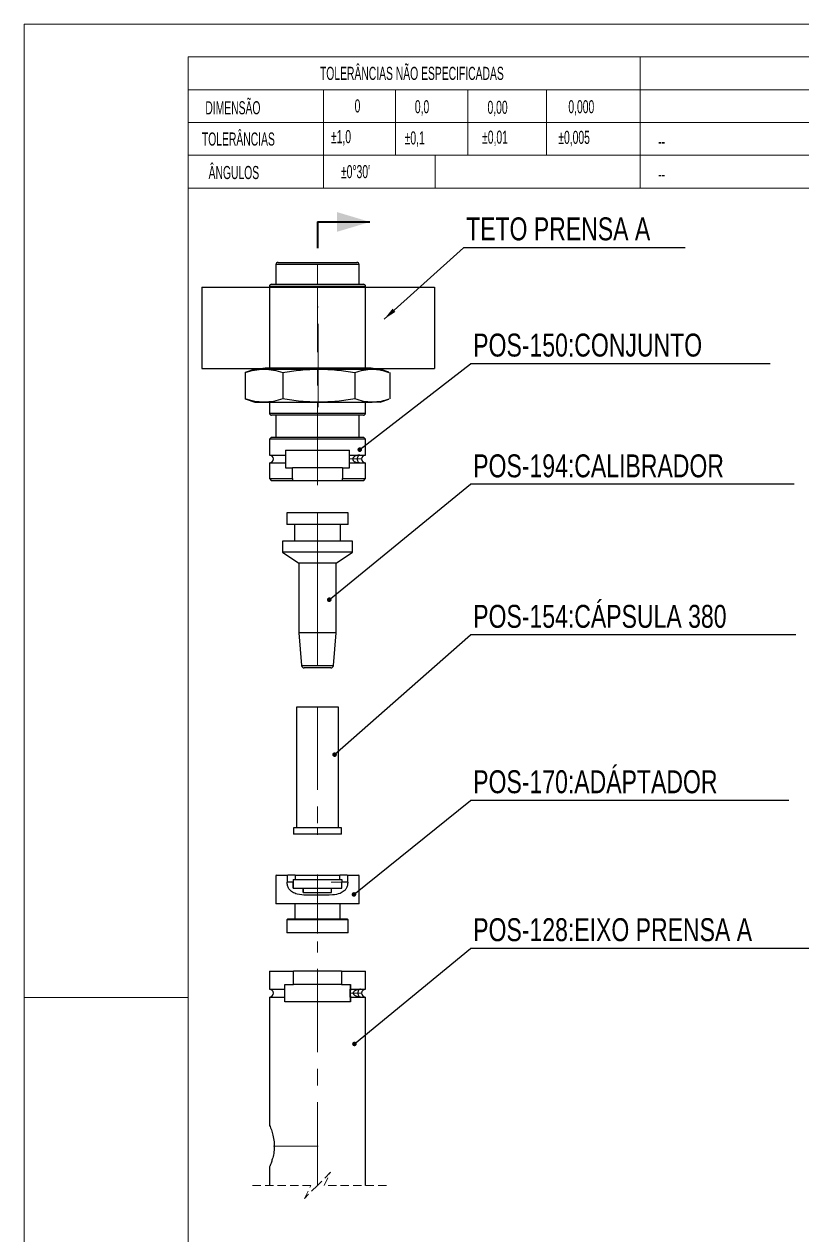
# Model space of a CAD drawing. Header units: millimetres. Extents: x 0 to 315, y 1 to 446.
# Drawn here: x 0 to 177.9, y 169 to 446 of the extents above; entities that cross this region are included whole.
import ezdxf

# ---------------------------------------------------------------- set-up
doc = ezdxf.new("R2010")
doc.units = ezdxf.units.MM
doc.header["$LTSCALE"] = 1.5
for name, pattern in [('CENTERX2', [20.32, 12.7, -2.54, 2.54, -2.54]), ('HIDDEN', [1.905, 1.27, -0.635]), ('PHANTOM', [12.7, 6.35, -1.27, 1.27, -1.27, 1.27, -1.27])]:
    doc.linetypes.add(name, pattern=pattern)
doc.layers.add('COTAS', color=7, linetype='Continuous')
doc.styles.add('SLDTEXTSTYLE1', font='TXT', dxfattribs={"width": 0.75})
doc.styles.add('SLDTEXTSTYLE2', font='TXT', dxfattribs={"width": 0.589474})
doc.dimstyles.new('SLDDIMSTYLE0', dxfattribs={"dimtxt": 0.18, "dimasz": 3, "dimexe": 0, "dimexo": 0.0625, "dimgap": 0, "dimtad": 0, "dimtih": 1, "dimtoh": 1, "dimdec": 0, "dimrnd": 1e-09, "dimzin": 0, "dimdsep": 46, "dimtxsty": 'Standard', "dimsah": 1, "dimcen": 0.09, "dimadec": 0, "dimazin": 0, "dimtfac": 3, "dimtdec": 0, "dimtofl": 0, "dimtmove": 0, "dimatfit": 3, "dimfxl": 0, "dimfrac": 2, "dimtolj": 1, "dimtzin": 0, "dimarcsym": 0})
doc.dimstyles.new('SLDDIMSTYLE1', dxfattribs={"dimtxt": 0.18, "dimasz": 1.05, "dimexe": 0, "dimexo": 0.0625, "dimgap": 0, "dimtad": 0, "dimtih": 1, "dimtoh": 1, "dimdec": 0, "dimrnd": 1e-09, "dimzin": 0, "dimdsep": 46, "dimtxsty": 'Standard', "dimblk1": 'DOT', "dimblk2": 'DOT', "dimsah": 1, "dimcen": 0.09, "dimadec": 0, "dimazin": 0, "dimtfac": 1.05, "dimtdec": 0, "dimtofl": 0, "dimtmove": 0, "dimatfit": 3, "dimldrblk": 'DOT', "dimfxl": 0, "dimfrac": 2, "dimtolj": 1, "dimtzin": 0, "dimarcsym": 0})

# ---------------------------------------------------------------- blocks, each defined once
blk = doc.blocks.new('Bloco2')
at = {"color": 7, "linetype": 'Continuous', "lineweight": 18}
for p, q in [((315.06, 445.59), (0.06, 445.59)), ((0.06, 445.59), (0.06, 0.09)), ((307.56, 438.09), (37.56, 438.09)), ((37.56, 438.09), (37.56, 7.59)), ((0.06, 222.84), (37.56, 222.84))]:
    blk.add_line(p, q, dxfattribs=at)
blk = doc.blocks.new('SW_BROKEN_VIEW_0')
at = {"color": 0, "linetype": 'Continuous'}
for p, q in [((0, 0), (0, -18.63)), ((0, 0), (53.25, 0)), ((53.25, 0), (53.25, -18.63)), ((0, -18.63), (53.25, -18.63))]:
    blk.add_line(p, q, dxfattribs=at)
blk = doc.blocks.new('SW_NOTE_0_2')
at = {"layer": 'COTAS', "color": 0}
blk.add_line((50.65, 0), (0, 0), dxfattribs=at)
at = {"layer": 'COTAS', "color": 0, "insert": (0.56, 6.94), "char_height": 5.25, "attachment_point": 1, "style": 'SLDTEXTSTYLE1'}
blk.add_mtext('TETO PRENSA A', dxfattribs=at)
blk = doc.blocks.new('SW_NOTE_0_3')
at = {"layer": 'COTAS', "color": 0}
blk.add_line((68.57, 0), (0, 0), dxfattribs=at)
at = {"layer": 'COTAS', "color": 0, "insert": (0.65, 6.91), "char_height": 5.25, "attachment_point": 1, "style": 'SLDTEXTSTYLE1'}
blk.add_mtext('POS-150:CONJUNTO', dxfattribs=at)
blk = doc.blocks.new('_Dot')
at = {"color": 0, "linetype": 'ByBlock', "lineweight": -2}
blk.add_line((-0.5, 0), (-1, 0), dxfattribs=at)
at = {"color": 0, "linetype": 'ByBlock', "const_width": 0.5}
blk.add_lwpolyline([(-0.25, 0, 1), (0.25, 0, 1)], format="xyb", close=True, dxfattribs=at)
blk = doc.blocks.new('SW_NOTE_0_4')
at = {"layer": 'COTAS', "color": 0}
blk.add_line((74.08, 0), (0, 0), dxfattribs=at)
at = {"layer": 'COTAS', "color": 0, "insert": (0.65, 6.81), "char_height": 5.25, "attachment_point": 1, "style": 'SLDTEXTSTYLE1'}
blk.add_mtext('POS-194:CALIBRADOR', dxfattribs=at)
blk = doc.blocks.new('SW_NOTE_0_5')
at = {"layer": 'COTAS', "color": 0}
blk.add_line((74.48, 0), (0, 0), dxfattribs=at)
at = {"layer": 'COTAS', "color": 0, "insert": (0.65, 6.83), "char_height": 5.25, "attachment_point": 1, "style": 'SLDTEXTSTYLE1'}
blk.add_mtext('POS-154:CÁPSULA 380', dxfattribs=at)
blk = doc.blocks.new('SW_NOTE_0_6')
at = {"layer": 'COTAS', "color": 0}
blk.add_line((72.82, 0), (0, 0), dxfattribs=at)
at = {"layer": 'COTAS', "color": 0, "insert": (0.65, 6.91), "char_height": 5.25, "attachment_point": 1, "style": 'SLDTEXTSTYLE1'}
blk.add_mtext('POS-170:ADÁPTADOR', dxfattribs=at)
blk = doc.blocks.new('SW_NOTE_0_7')
at = {"layer": 'COTAS', "color": 0}
blk.add_line((80.15, 0), (0, 0), dxfattribs=at)
at = {"layer": 'COTAS', "color": 0, "insert": (0.65, 6.94), "char_height": 5.25, "attachment_point": 1, "style": 'SLDTEXTSTYLE1'}
blk.add_mtext('POS-128:EIXO PRENSA A', dxfattribs=at)

msp = doc.modelspace()

# ---------------------------------------------------------------- linework, layer by layer
at = {"color": 7, "linetype": 'Continuous', "lineweight": 18}
for p, q in [((307.51, 438.53), (37.51, 438.53)), ((37.51, 408.53), (37.51, 438.53)), ((140.93, 408.53), (140.93, 438.53)), ((37.51, 431.03), (140.93, 431.03)), ((68.46, 408.53), (68.46, 431.03)), ((84.96, 416.03), (84.96, 431.03)), ((101.46, 416.03), (101.46, 431.03)), ((119.46, 416.03), (119.46, 431.03)), ((140.93, 431.03), (307.51, 431.03)), ((37.51, 423.53), (140.93, 423.53)), ((140.93, 423.53), (307.51, 423.53)), ((37.51, 416.03), (140.93, 416.03)), ((94.05, 416.03), (94.05, 408.53)), ((140.93, 416.03), (307.51, 416.03)), ((37.51, 408.53), (140.93, 408.53)), ((140.93, 408.53), (307.51, 408.53))]:
    msp.add_line(p, q, dxfattribs=at)
at = {"color": 7, "linetype": 'PHANTOM', "lineweight": 35}
msp.add_line((67.1, 400.78), (67.1, 394.78), dxfattribs=at)
at = {"color": 7, "linetype": 'Continuous', "lineweight": 35}
msp.add_line((67.1, 400.78), (79.1, 400.78), dxfattribs=at)
at = {"color": 7, "linetype": 'Continuous', "lineweight": 25}
for p, q in [((57.6, 391.03), (57.6, 386.53)), ((58.1, 391.53), (76.1, 391.53)), ((76.6, 386.53), (76.6, 391.03)), ((56.1, 386.03), (56.1, 367.3)), ((56.6, 386.53), (77.6, 386.53)), ((78.1, 367.3), (78.1, 386.03)), ((50.78, 366.35), (50.59, 366.29)), ((50.59, 366.29), (50.59, 360.3)), ((52.8, 367.1), (50.78, 366.36)), ((52.8, 367.1), (54.87, 367.1)), ((54.87, 367.1), (67.4, 367.1)), ((59.15, 366.29), (59.15, 360.3)), ((67.4, 367.1), (79.63, 367.1)), ((75.66, 366.29), (75.66, 360.3)), ((79.63, 367.1), (81.4, 367.1)), ((83.42, 366.36), (81.4, 367.1)), ((83.61, 366.29), (83.61, 360.3)), ((50.59, 360.3), (50.78, 360.25)), ((50.78, 360.23), (52.8, 359.5)), ((81.4, 359.5), (83.42, 360.23)), ((52.8, 359.5), (54.87, 359.5)), ((54.87, 359.5), (67.4, 359.5)), ((56.1, 359.5), (56.1, 357.03)), ((67.4, 359.5), (79.63, 359.5)), ((78.1, 357.03), (78.1, 359.5)), ((81.4, 359.5), (79.63, 359.5)), ((67.1, 356.53), (56.6, 356.53)), ((57.6, 356.53), (57.6, 351.53)), ((77.6, 356.53), (67.1, 356.53)), ((76.6, 351.53), (76.6, 356.53)), ((56.6, 351.53), (56.1, 351.03)), ((56.1, 351.03), (56.1, 347.43)), ((78.1, 351.03), (56.1, 351.03)), ((56.6, 351.53), (77.6, 351.53)), ((78.1, 351.03), (77.6, 351.53)), ((78.1, 347.43), (78.1, 351.03)), ((56.1, 347.43), (59.8, 347.43)), ((59.8, 348.53), (59.8, 347.43)), ((59.8, 348.53), (74.4, 348.53)), ((59.8, 347.43), (59.8, 345.63)), ((74.4, 347.43), (74.4, 348.53)), ((74.4, 347.43), (76.76, 347.43)), ((74.4, 345.63), (74.4, 347.43)), ((76.76, 347.43), (76.84, 347.43)), ((76.84, 347.43), (78.1, 347.43)), ((56.1, 345.63), (56.1, 342.03)), ((56.1, 345.63), (59.8, 345.63)), ((59.8, 345.63), (59.8, 344.53)), ((59.8, 344.53), (61.4, 344.53)), ((61.4, 342.03), (61.4, 344.53)), ((72.8, 344.53), (61.4, 344.53)), ((72.8, 344.53), (74.4, 344.53)), ((72.8, 344.53), (72.8, 342.03)), ((74.4, 344.53), (74.4, 345.63)), ((74.4, 345.63), (78.1, 345.63)), ((78.1, 342.03), (78.1, 345.63)), ((56.1, 342.03), (56.6, 341.53)), ((56.1, 342.03), (61.4, 342.03)), ((61.4, 341.53), (56.6, 341.53)), ((61.4, 342.03), (61.4, 341.53)), ((72.8, 341.53), (61.4, 341.53)), ((72.8, 342.03), (78.1, 342.03)), ((72.8, 341.53), (72.8, 342.03)), ((77.6, 341.53), (72.8, 341.53)), ((77.6, 341.53), (78.1, 342.03)), ((60.1, 334.21), (60.1, 331.51)), ((67.49, 334.21), (60.1, 334.21)), ((74.1, 334.21), (67.49, 334.21)), ((74.1, 331.51), (74.1, 334.21)), ((67.49, 331.51), (60.1, 331.51)), ((61.85, 331.51), (61.85, 327.71)), ((74.1, 331.51), (67.49, 331.51)), ((72.35, 327.71), (72.35, 331.51)), ((59.1, 327.71), (59.1, 325.21)), ((67.55, 327.71), (59.1, 327.71)), ((75.1, 327.71), (67.55, 327.71)), ((75.1, 325.21), (75.1, 327.71)), ((59.1, 325.21), (62.8, 322.71)), ((67.55, 325.21), (59.1, 325.21)), ((75.1, 325.21), (67.55, 325.21)), ((71.4, 322.71), (75.1, 325.21)), ((62.8, 322.71), (62.8, 306.71)), ((67.34, 322.71), (62.8, 322.71)), ((71.4, 322.71), (67.34, 322.71)), ((71.4, 306.71), (71.4, 322.71)), ((62.8, 306.71), (63.45, 299.26)), ((67.34, 306.71), (62.8, 306.71)), ((71.4, 306.71), (67.34, 306.71)), ((70.75, 299.26), (71.4, 306.71)), ((70.15, 298.71), (64.05, 298.71)), ((62.3, 289.69), (62.3, 262.09)), ((67.06, 289.69), (62.3, 289.69)), ((71.9, 289.69), (67.06, 289.69)), ((71.9, 262.09), (71.9, 289.69)), ((61.6, 262.09), (61.6, 260.69)), ((67.06, 262.09), (61.6, 262.09)), ((67.06, 260.69), (61.6, 260.69)), ((72.6, 262.09), (67.06, 262.09)), ((72.6, 260.69), (67.06, 260.69)), ((72.6, 260.69), (72.6, 262.09)), ((57.7, 251.28), (57.6, 251.18)), ((57.6, 251.18), (57.6, 244.68)), ((60.17, 251.18), (57.6, 251.18)), ((57.7, 251.28), (60.31, 251.28)), ((60.17, 251.18), (60.31, 251.28)), ((60.17, 251.18), (60.17, 249.68)), ((61.5, 249.68), (60.17, 249.68)), ((62, 251.28), (60.31, 251.28)), ((61.5, 250.28), (61.5, 248.28)), ((61.5, 250.28), (61.5, 249.68)), ((61.5, 250.28), (62.1, 250.28)), ((62, 251.28), (62.1, 251.18)), ((62.1, 251.18), (62, 251.28)), ((62, 251.28), (62, 251.28)), ((62, 251.28), (72.2, 251.28)), ((62.1, 250.28), (62.1, 251.18)), ((62.1, 251.18), (62.1, 251.18)), ((62.1, 250.28), (62.1, 251.18)), ((72.1, 251.18), (62.1, 251.18)), ((62.1, 250.28), (62.1, 250.28)), ((62.1, 250.28), (72.1, 250.28)), ((72.1, 251.18), (72.2, 251.28)), ((72.1, 251.18), (72.1, 250.28)), ((72.1, 250.28), (72.7, 250.28)), ((73.89, 251.28), (72.2, 251.28)), ((72.7, 250.28), (72.7, 249.68)), ((74.02, 249.68), (72.7, 249.68)), ((73.89, 251.28), (74.02, 251.18)), ((73.89, 251.28), (76.5, 251.28)), ((74.02, 249.68), (74.02, 251.18)), ((76.6, 251.18), (74.02, 251.18)), ((76.6, 251.18), (76.5, 251.28)), ((76.6, 244.68), (76.6, 251.18)), ((61.5, 248.28), (63.85, 248.28)), ((63.84, 247.28), (70.34, 247.28)), ((63.85, 247.28), (63.85, 248.28)), ((63.85, 248.28), (63.85, 248.28)), ((63.85, 248.28), (70.35, 248.28)), ((70.35, 248.28), (72.7, 248.28)), ((67.09, 244.68), (57.6, 244.68)), ((61.9, 244.68), (61.9, 241.28)), ((76.6, 244.68), (67.09, 244.68)), ((72.3, 241.28), (72.3, 244.68)), ((60.3, 241.28), (60.1, 241.08)), ((60.1, 241.08), (60.1, 238.08)), ((67.1, 241.08), (60.1, 241.08)), ((60.3, 241.28), (67.1, 241.28)), ((67.1, 241.28), (73.9, 241.28)), ((74.1, 241.08), (67.1, 241.08)), ((74.1, 241.08), (73.9, 241.28)), ((74.1, 238.08), (74.1, 241.08)), ((67.1, 238.08), (60.1, 238.08)), ((74.1, 238.08), (67.1, 238.08)), ((56.1, 229.28), (56.1, 225.18)), ((56.1, 229.28), (61.62, 229.28)), ((61.62, 226.28), (61.62, 229.28)), ((72.6, 229.28), (61.62, 229.28)), ((72.6, 229.28), (72.6, 226.28)), ((72.62, 229.28), (72.6, 229.28)), ((72.62, 229.28), (72.62, 226.28)), ((72.62, 229.28), (78.1, 229.28)), ((78.1, 225.18), (78.1, 229.28)), ((56.1, 225.18), (59.62, 225.18)), ((59.62, 225.18), (59.62, 226.28)), ((59.62, 226.28), (61.62, 226.28)), ((72.6, 226.28), (61.62, 226.28)), ((72.62, 226.28), (72.6, 226.28)), ((72.62, 226.28), (74.62, 226.28)), ((74.6, 226.28), (74.6, 222.28)), ((74.62, 226.28), (74.62, 225.18)), ((74.62, 225.18), (76.91, 225.18)), ((76.91, 225.18), (78.1, 225.18)), ((56.1, 223.38), (56.1, 194.03)), ((56.1, 223.38), (59.62, 223.38)), ((59.62, 222.28), (59.62, 223.38)), ((74.62, 222.28), (59.62, 222.28)), ((74.62, 223.38), (74.62, 222.28)), ((74.62, 223.38), (76.91, 223.38)), ((76.91, 223.38), (77.04, 223.38)), ((77.04, 223.38), (78.1, 223.38)), ((78.1, 180.27), (78.1, 223.38)), ((56.1, 184.54), (56.1, 180.27))]:
    msp.add_line(p, q, dxfattribs=at)
at = {"color": 8, "linetype": 'Continuous', "lineweight": 25}
for p, q in [((76.6, 391.03), (57.6, 391.03)), ((78.1, 386.03), (56.1, 386.03)), ((56.1, 357.03), (67.1, 357.03)), ((67.1, 357.03), (78.1, 357.03)), ((63.45, 299.26), (67.3, 299.26)), ((67.3, 299.26), (70.75, 299.26))]:
    msp.add_line(p, q, dxfattribs=at)
at = {"color": 7, "linetype": 'HIDDEN', "lineweight": 18}
for p, q in [((70.1, 183.27), (67.1, 180.27)), ((68.6, 180.27), (70.1, 183.27)), ((65.6, 180.27), (51.34, 180.27)), ((67.1, 180.27), (64.1, 177.27)), ((64.1, 177.27), (65.6, 180.27)), ((82.86, 180.27), (68.6, 180.27))]:
    msp.add_line(p, q, dxfattribs=at)
at = {"color": 7, "linetype": 'Continuous', "lineweight": 25, "flags": 128}
for points in [[(55.14, 367.3), (54.68, 367.21), (54.47, 367.1)], [(80, 367.1), (79.8, 367.21), (79.34, 367.3), (79.16, 367.3), (78.61, 367.3), (77.72, 367.3), (76.51, 367.3), (75.02, 367.3), (73.29, 367.3), (71.38, 367.3), (69.34, 367.3), (67.24, 367.3), (65.14, 367.3), (63.1, 367.3), (61.19, 367.3), (59.46, 367.3), (57.97, 367.3), (56.76, 367.3), (55.87, 367.3), (55.32, 367.3), (55.14, 367.3)], [(61.5, 248.28), (61.5, 248.45), (61.5, 248.62), (61.5, 248.79), (61.5, 248.96), (61.5, 249.14), (61.5, 249.32), (61.5, 249.5), (61.5, 249.68)], [(72.7, 248.28), (72.7, 248.45), (72.7, 248.62), (72.7, 248.79), (72.7, 248.96), (72.7, 249.14), (72.7, 249.32), (72.7, 249.5), (72.7, 249.68)], [(63.85, 248.28), (63.84, 248.14), (63.84, 248), (63.84, 247.87), (63.84, 247.74), (63.84, 247.61), (63.84, 247.5), (63.84, 247.39), (63.84, 247.28)], [(70.34, 247.28), (70.34, 247.39), (70.34, 247.5), (70.34, 247.61), (70.34, 247.74), (70.34, 247.87), (70.34, 248), (70.34, 248.14), (70.35, 248.28)], [(74.61, 224.62), (74.61, 224.28), (74.61, 223.93), (74.61, 223.64), (74.61, 223.45), (74.61, 223.38), (74.61, 223.45), (74.61, 223.64), (74.61, 223.93), (74.61, 224.28), (74.61, 224.62), (74.61, 224.92), (74.61, 225.11), (74.61, 225.18), (74.61, 225.11), (74.61, 224.92), (74.61, 224.62)]]:
    msp.add_lwpolyline(points, dxfattribs=at)
at = {"color": 7, "linetype": 'Continuous', "lineweight": 25}
for centre, radius, start, end in [((58.1, 391.03), 0.5, 90.0004, 179.9988), ((76.1, 391.03), 0.5, 0.0012, 89.9996), ((56.6, 386.03), 0.5, 90.0004, 180.0006), ((77.6, 386.03), 0.5, 359.9994, 89.9996), ((56.6, 357.03), 0.5, 180.0012, 269.9996), ((77.6, 357.03), 0.5, 270.0004, 359.9988), ((56.1, 346.53), 0.9, 270, 90), ((78.1, 346.53), 0.9, 90, 270), ((64.05, 299.31), 0.6, 185.0008, 269.9999), ((70.15, 299.31), 0.6, 270.0001, 354.9992), ((56.1, 224.28), 0.9, 270, 90), ((78.1, 224.28), 0.9, 90, 270)]:
    msp.add_arc(centre, radius, start, end, dxfattribs=at)
for points, knots in [([(50.59, 366.29), (51.29, 366.52), (52.68, 366.97), (54.15, 367.06), (54.87, 367.1)], [0, 0, 0, 0, 0.5039255, 1, 1, 1, 1]), ([(54.87, 367.1), (55.59, 367.06), (57.05, 366.97), (58.44, 366.52), (59.15, 366.29)], [0, 0, 0, 0, 0.491986, 1, 1, 1, 1]), ([(59.15, 366.29), (60.51, 366.52), (63.24, 366.98), (66.01, 367.06), (67.4, 367.1)], [0, 0, 0, 0, 0.498114, 1, 1, 1, 1]), ([(67.4, 367.1), (68.78, 367.06), (71.55, 366.98), (74.28, 366.52), (75.66, 366.29)], [0, 0, 0, 0, 0.49778, 1, 1, 1, 1]), ([(75.66, 366.29), (76.31, 366.52), (77.6, 366.97), (78.96, 367.06), (79.63, 367.1)], [0, 0, 0, 0, 0.505137, 1, 1, 1, 1]), ([(79.63, 367.1), (80.3, 367.06), (81.6, 366.98), (82.82, 366.56), (83.42, 366.35)], [0, 0, 0, 0, 0.516171, 1, 1, 1, 1]), ([(54.87, 359.5), (54.15, 359.54), (52.69, 359.62), (51.3, 360.07), (50.59, 360.3)], [0, 0, 0, 0, 0.4919855, 1, 1, 1, 1]), ([(59.15, 360.3), (58.45, 360.08), (57.06, 359.62), (55.59, 359.54), (54.87, 359.5)], [0, 0, 0, 0, 0.503926, 1, 1, 1, 1]), ([(67.4, 359.5), (66.02, 359.54), (63.25, 359.62), (60.52, 360.07), (59.15, 360.3)], [0, 0, 0, 0, 0.49778, 1, 1, 1, 1]), ([(75.66, 360.3), (74.3, 360.08), (71.56, 359.62), (68.79, 359.54), (67.4, 359.5)], [0, 0, 0, 0, 0.498114, 1, 1, 1, 1]), ([(79.63, 359.5), (78.96, 359.54), (77.6, 359.62), (76.31, 360.07), (75.66, 360.3)], [0, 0, 0, 0, 0.490777, 1, 1, 1, 1]), ([(83.42, 360.25), (82.83, 360.04), (81.6, 359.62), (80.31, 359.54), (79.63, 359.5)], [0, 0, 0, 0, 0.4795256, 1, 1, 1, 1]), ([(76.76, 347.43), (76.76, 347.43), (76.75, 347.43), (76.67, 347.42), (76.36, 347.4), (75.93, 347.3), (75.52, 347.09), (75.3, 346.89), (75.2, 346.72), (75.16, 346.57), (75.17, 346.42), (75.23, 346.26), (75.39, 346.06), (75.79, 345.8), (76.22, 345.68), (76.56, 345.64), (76.66, 345.63), (76.7, 345.63), (76.72, 345.63), (76.73, 345.63), (76.71, 345.64), (76.64, 345.65), (76.47, 345.78), (76.34, 346), (76.26, 346.26), (76.24, 346.53), (76.27, 346.79), (76.33, 347.02), (76.44, 347.22), (76.56, 347.34), (76.67, 347.4), (76.73, 347.42), (76.78, 347.42), (76.82, 347.43), (76.83, 347.43), (76.84, 347.43)], [0, 0, 0, 0, 0.000364, 0.007177, 0.036493, 0.150876, 0.216958, 0.260484, 0.289455, 0.312847, 0.336483, 0.358256, 0.394723, 0.459362, 0.583276, 0.611602, 0.623471, 0.629502, 0.632317, 0.633386, 0.633991, 0.641371, 0.676737, 0.723111, 0.764457, 0.809858, 0.851283, 0.889455, 0.925747, 0.960339, 0.972413, 0.98167, 0.992558, 0.996712, 1, 1, 1, 1]), ([(74.02, 249.68), (74.01, 249.42), (73.97, 248.92), (73.68, 248.22), (73.16, 247.55), (72.09, 246.95), (70.15, 246.66), (67.56, 246.7), (64.86, 246.67), (62.73, 246.79), (61.4, 247.28), (60.67, 247.94), (60.29, 248.7), (60.17, 249.29), (60.17, 249.63), (60.17, 249.68)], [0, 0, 0, 0, 0.045563, 0.08851, 0.130354, 0.193757, 0.297522, 0.470361, 0.649584, 0.773415, 0.842587, 0.895428, 0.940859, 0.989906, 1, 1, 1, 1]), ([(59.62, 223.38), (59.62, 223.38), (59.61, 223.41), (59.63, 223.51), (59.61, 223.67), (59.62, 223.88), (59.61, 224.11), (59.61, 224.32), (59.61, 224.54), (59.61, 224.76), (59.62, 224.96), (59.61, 225.11), (59.62, 225.17), (59.62, 225.18)], [0, 0, 0, 0, 0.00006, 0.047762, 0.161156, 0.281576, 0.399459, 0.531607, 0.642561, 0.765425, 0.891532, 0.98552, 1, 1, 1, 1]), ([(74.62, 225.18), (74.62, 225.17), (74.61, 225.12), (74.62, 224.99), (74.61, 224.8), (74.61, 224.58), (74.61, 224.37), (74.61, 224.16), (74.61, 223.95), (74.61, 223.74), (74.62, 223.54), (74.61, 223.43), (74.62, 223.38), (74.62, 223.38)], [0, 0, 0, 0, 0.007051, 0.094117, 0.212216, 0.332996, 0.448559, 0.570867, 0.676765, 0.801903, 0.92445, 0.997127, 1, 1, 1, 1]), ([(76.91, 223.38), (76.91, 223.38), (76.64, 223.38), (76.25, 223.44), (75.78, 223.64), (75.52, 223.83), (75.37, 224.02), (75.31, 224.18), (75.31, 224.34), (75.35, 224.49), (75.48, 224.69), (75.79, 224.94), (76.29, 225.13), (76.71, 225.18), (76.91, 225.18), (76.91, 225.18)], [0, 0, 0, 0, 0.001366, 0.199325, 0.292403, 0.389032, 0.433397, 0.479556, 0.514918, 0.549888, 0.601045, 0.686216, 0.848231, 0.998634, 1, 1, 1, 1]), ([(76.91, 225.18), (76.91, 225.18), (76.82, 225.18), (76.64, 225.1), (76.48, 224.88), (76.37, 224.62), (76.33, 224.36), (76.34, 224.09), (76.4, 223.85), (76.5, 223.64), (76.64, 223.47), (76.79, 223.39), (76.88, 223.38), (76.91, 223.38), (76.91, 223.38)], [0, 0, 0, 0, 0.001436, 0.110622, 0.234975, 0.345393, 0.470082, 0.583769, 0.687053, 0.785096, 0.87904, 0.968485, 0.998564, 1, 1, 1, 1]), ([(56.12, 194.03), (56.11, 194.04), (56.06, 194.18), (56.4, 193.38), (56.55, 192.96), (56.98, 191.62), (57.2, 190.24), (57.23, 188.68), (57.06, 187.33), (56.68, 185.96), (56.52, 185.48), (56.06, 184.35), (56.12, 184.53), (56.13, 184.54)], [0, 0, 0, 0, 0.0038105, 0.040495, 0.1226468, 0.2493162, 0.4085388, 0.5670598, 0.7083572, 0.8372067, 0.9429168, 0.9981146, 1, 1, 1, 1])]:
    msp.add_open_spline(points, degree=3, knots=knots, dxfattribs=at)
at = {"color": 7, "linetype": 'Continuous', "lineweight": 35}
msp.add_solid([(79.1, 400.78), (71.6, 403.03), (71.6, 398.53)], dxfattribs=at)
at = {"layer": 'COTAS', "linetype": 'CENTERX2', "lineweight": 18}
for p, q in [((67.1, 386.38), (67.1, 391.18)), ((67.1, 340.5), (67.1, 386.18)), ((67.24, 358.41), (67.24, 381.33)), ((76.99, 346.53), (74.25, 346.53)), ((67.1, 334.36), (67.1, 331.51)), ((67.1, 331.51), (67.1, 327.71)), ((67.1, 327.71), (67.1, 325.21)), ((67.1, 325.21), (67.1, 322.71)), ((67.1, 322.71), (67.1, 306.71)), ((67.1, 306.71), (67.1, 299.11)), ((67.1, 289.84), (67.1, 262.09)), ((67.1, 262.09), (67.1, 260.54)), ((67.1, 251.43), (67.1, 237.93)), ((72.84, 249.68), (70.19, 249.68)), ((67.1, 180.27), (67.1, 236.12)), ((77.06, 224.28), (74.46, 224.28)), ((67.25, 189.28), (57.05, 189.28))]:
    msp.add_line(p, q, dxfattribs=at)

# ---------------------------------------------------------------- block references
at = {"color": 7, "linetype": 'Continuous'}
msp.add_blockref('SW_BROKEN_VIEW_0', (40.63, 385.83), dxfattribs=at)
at = {"layer": 'COTAS'}
for name, p in [('Bloco2', (-0.05, 0.44)), ('SW_NOTE_0_2', (100.53, 394.88)), ('SW_NOTE_0_3', (102.07, 368.31)), ('SW_NOTE_0_4', (102.07, 340.77)), ('SW_NOTE_0_5', (102.07, 306.31)), ('SW_NOTE_0_6', (102.07, 268.37)), ('SW_NOTE_0_7', (102.07, 234.48))]:
    msp.add_blockref(name, p, dxfattribs=at)

# ---------------------------------------------------------------- texts
at = {"color": 7, "linetype": 'Continuous', "lineweight": 0, "char_height": 3, "style": 'SLDTEXTSTYLE2'}
for s, insert, attachment_point in [('TOLERÂNCIAS NÃO ESPECIFICADAS', (88.69, 436.28), 2), ('DIMENSÃO', (41.44, 428.41), 1), ('0', (75.59, 428.84), 1), ('0,0', (89.37, 428.65), 1), ('0,00', (105.99, 428.52), 1), ('0,000', (124.49, 428.65), 1), ('TOLERÂNCIAS', (40.66, 421.25), 1), ('±1,0', (70.19, 421.8), 1), ('±0,1', (87.05, 421.51), 1), ('±0,01', (104.76, 421.69), 1), ('±0,005', (122.2, 421.64), 1), ('--', (145.04, 420.73), 1), ('ÂNGULOS', (42.19, 413.59), 1), ("±0°30'", (72.48, 413.79), 1), ('--', (145.04, 413.23), 1)]:
    msp.add_mtext(s, dxfattribs=dict(at, insert=insert, attachment_point=attachment_point))

# ---------------------------------------------------------------- leaders
at = {"layer": 'COTAS'}
for points, dimstyle in [([(82.37, 378.56), (100.53, 394.88)], 'SLDDIMSTYLE0'), ([(76.77, 348.66), (102.07, 368.31)], 'SLDDIMSTYLE1'), ([(69.79, 314.32), (102.07, 340.77)], 'SLDDIMSTYLE1'), ([(71.01, 278.86), (102.07, 306.31)], 'SLDDIMSTYLE1'), ([(75.44, 246.87), (102.07, 268.37)], 'SLDDIMSTYLE1'), ([(75.55, 212.65), (102.07, 234.48)], 'SLDDIMSTYLE1')]:
    msp.add_leader(points, dimstyle=dimstyle, dxfattribs=at)

doc.saveas('drawing.dxf')
